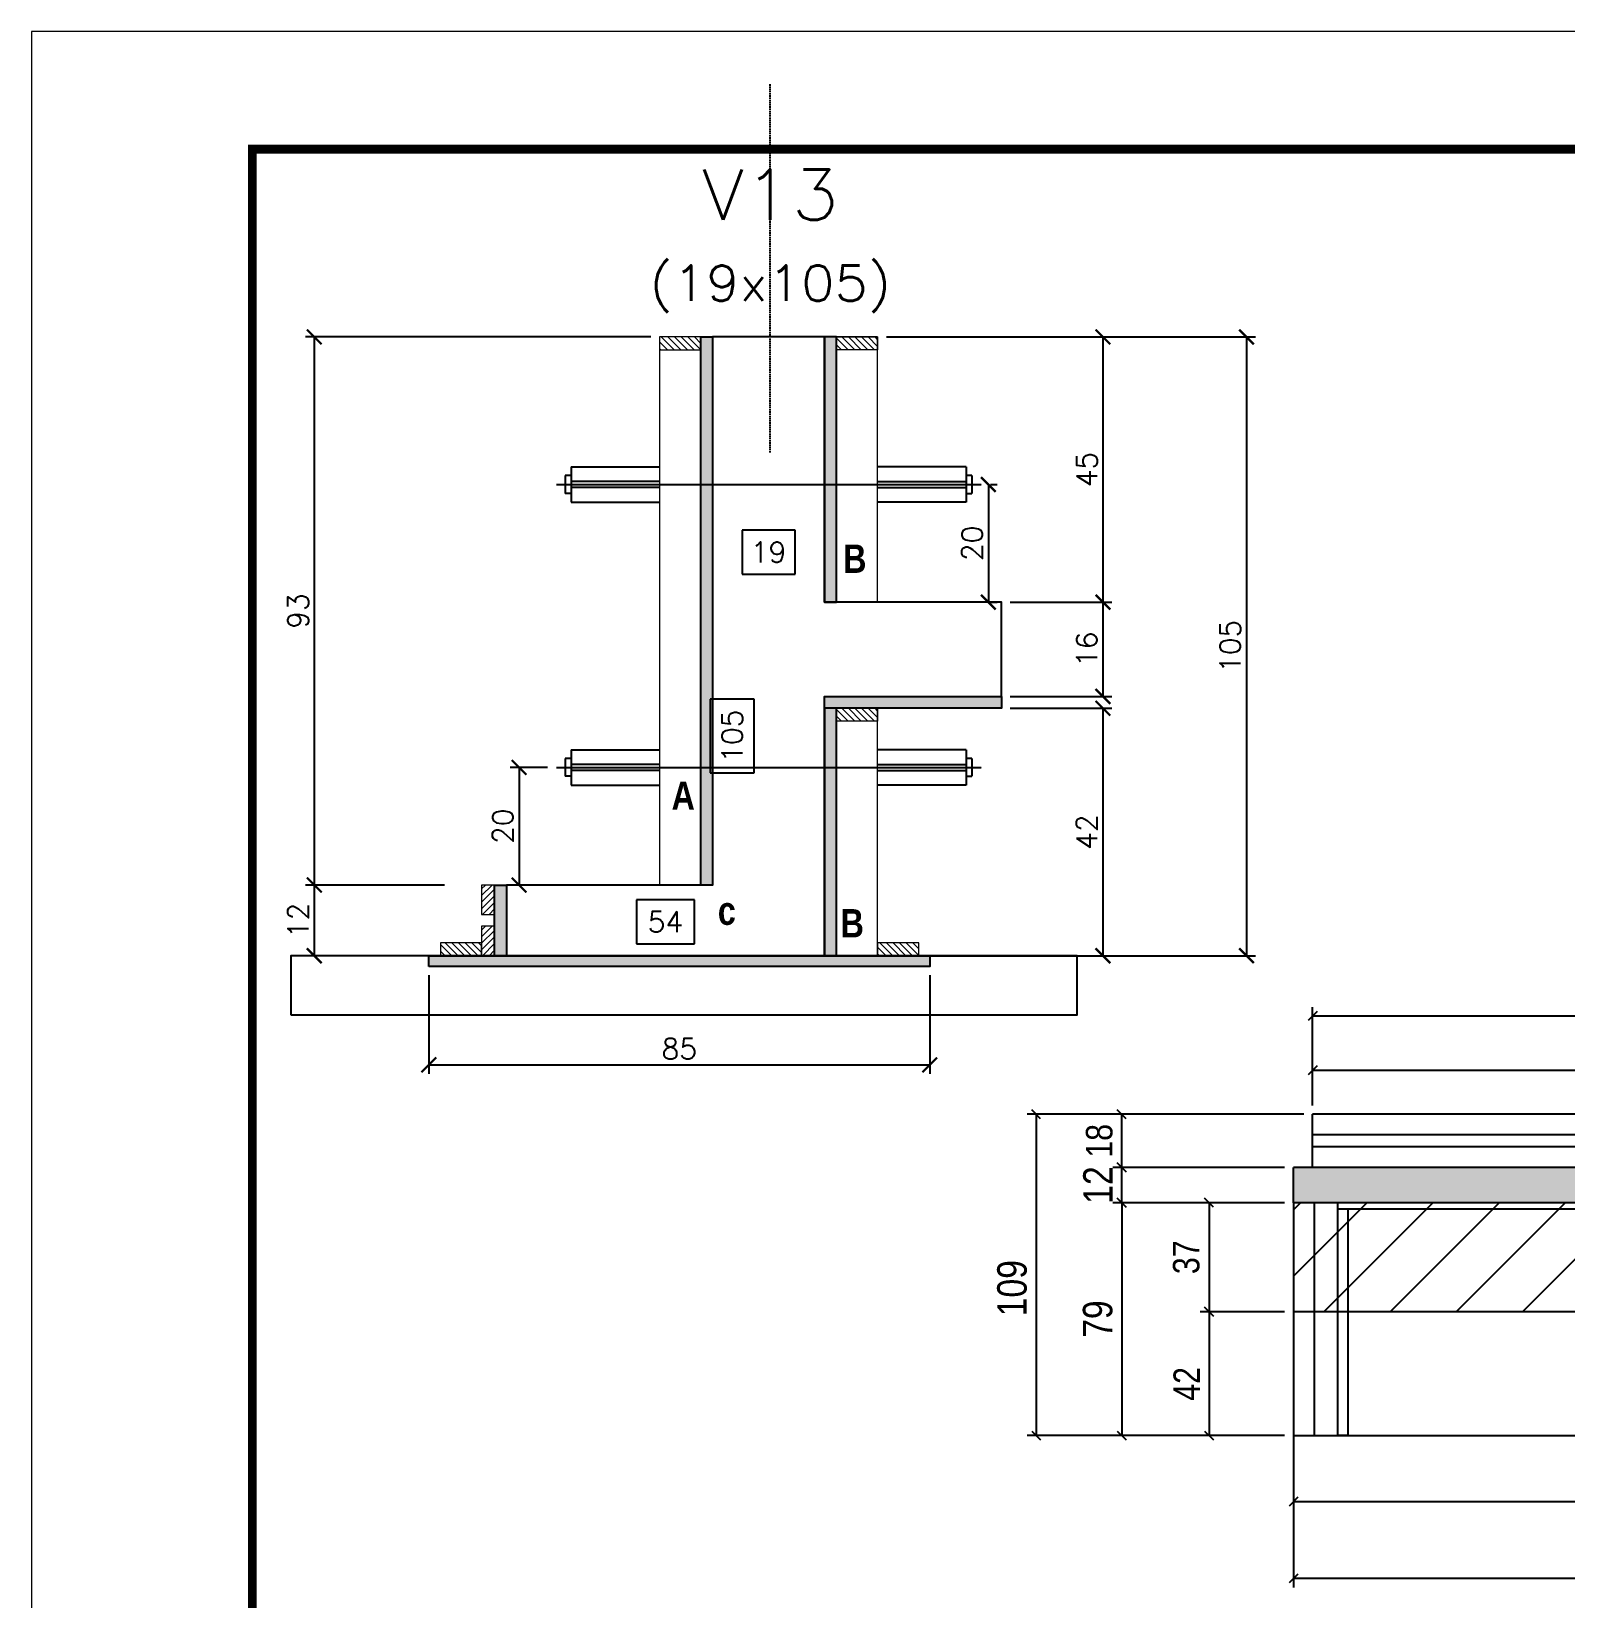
# Model space of a CAD drawing. Extents: x -10448 to -1189, y -11772 to 17235.
# Drawn here: x -7265 to -6744, y 11718 to 12250 of the extents above; entities that cross this region are included whole.
import ezdxf
from ezdxf.enums import TextEntityAlignment as Align

# ---------------------------------------------------------------- set-up
doc = ezdxf.new("R2010")
doc.units = 0
doc.linetypes.add('DASHED', pattern=[0.75, 0.5, -0.25])
doc.linetypes.add('HIDDEN', pattern=[0.375, 0.25, -0.125])
for name, color, linetype in [('barrote', 251, 'Continuous'), ('COTA', 241, 'Continuous'), ('Cota Seção (2x)', 4, 'Continuous'), ('detalhes', 4, 'Continuous'), ('Painéis', 200, 'Continuous'), ('Reaproveitamento', 251, 'Continuous'), ('SARR_2.2x7', 40, 'Continuous'), ('SARR_3.5x7', 81, 'Continuous'), ('TENSOR', 3, 'Continuous'), ('Texto de Titulo', 7, 'Continuous'), ('Texto Qtd Sarr', 242, 'Continuous')]:
    doc.layers.add(name, color=color, linetype=linetype)
for name, color, linetype, lineweight in [('CONCRETO', 251, 'Continuous', 25), ('Folhas', 255, 'Continuous', 9), ('Hachura', 251, 'Continuous', 9), ('Madeira', 126, 'Continuous', 18), ('SARRAFO DE PRESSAO', 251, 'DASHED', 9), ('Texto Seção', 7, 'Continuous', 15)]:
    doc.layers.add(name, color=color, linetype=linetype, lineweight=lineweight)
doc.styles.add('COTA TECNICA', font='techl___.ttf', dxfattribs={"height": 10})
doc.styles.add('COTA TECNICA-50', font='techl___.ttf', dxfattribs={"height": 9})
doc.styles.add('Romans', font='romans.shx')
doc.styles.add('TECNICA', font='techb___.ttf', dxfattribs={"height": 10})
doc.dimstyles.new('COTA PAINEL-50', dxfattribs={"dimtxt": 9, "dimasz": 3, "dimexe": 3, "dimexo": 3, "dimgap": 3, "dimtad": 1, "dimdec": 1, "dimzin": 12, "dimdsep": 46, "dimtxsty": 'COTA TECNICA-50', "dimblk1": 'OBLIQUE', "dimblk2": 'OBLIQUE', "dimsah": 1, "dimcen": 0.9, "dimclrd": 4, "dimclre": 4, "dimclrt": 240, "dimadec": 1, "dimazin": 3, "dimtfac": 1, "dimtdec": 1, "dimtmove": 0, "dimatfit": 3, "dimfxl": 1, "dimtolj": 1, "dimtzin": 12, "dimarcsym": 0})
doc.dimstyles.new('Cota Seção (2x)', dxfattribs={"dimtxt": 7, "dimasz": 5, "dimexe": 3, "dimexo": 3, "dimgap": 2, "dimtad": 3, "dimdec": 1, "dimlfac": 0.5, "dimzin": 12, "dimdsep": 46, "dimtxsty": 'Romans', "dimblk": 'ARCHTICK', "dimcen": 0, "dimclrd": 4, "dimclre": 4, "dimclrt": 1, "dimadec": 1, "dimazin": 3, "dimtfac": 1, "dimtdec": 1, "dimtmove": 0, "dimatfit": 3, "dimldrblk": 'OBLIQUE', "dimfxl": 1, "dimtolj": 1, "dimtzin": 12, "dimarcsym": 0})
doc.dimstyles.new('Cota Seção interna', dxfattribs={"dimtxt": 7, "dimasz": 6, "dimexe": 0.18, "dimexo": 2, "dimgap": -4, "dimtad": 3, "dimdec": 1, "dimlfac": 0.5, "dimzin": 12, "dimdsep": 46, "dimtxsty": 'Romans', "dimblk": 'ARCHTICK', "dimcen": 0.09, "dimse1": 1, "dimse2": 1, "dimsd1": 1, "dimsd2": 1, "dimclrd": 180, "dimclre": 5, "dimclrt": 1, "dimadec": 0, "dimazin": 3, "dimtfac": 1, "dimtdec": 1, "dimtofl": 0, "dimtmove": 0, "dimatfit": 3, "dimldrblk": 'ARCHTICK', "dimfxl": 1, "dimtolj": 1, "dimtzin": 0, "dimarcsym": 0})
doc.dimstyles.new('PAINEL', dxfattribs={"dimtxt": 10, "dimasz": 3, "dimexe": 3, "dimexo": 3, "dimgap": 3, "dimtad": 1, "dimdec": 1, "dimzin": 12, "dimdsep": 46, "dimtxsty": 'COTA TECNICA', "dimblk1": 'OBLIQUE', "dimblk2": 'OBLIQUE', "dimsah": 1, "dimcen": 0.9, "dimclrd": 4, "dimclre": 4, "dimclrt": 240, "dimadec": 1, "dimazin": 3, "dimtfac": 1, "dimtdec": 1, "dimtmove": 0, "dimatfit": 3, "dimfxl": 1, "dimtolj": 1, "dimtzin": 12, "dimarcsym": 0})

# ---------------------------------------------------------------- blocks, each defined once
blk = doc.blocks.new('9999999999')
at = {"layer": 'Folhas'}
blk.add_lwpolyline([(98138.98, 34190.21), (99623.98, 34190.21), (99623.98, 35240.21), (98138.98, 35240.21)], close=True, dxfattribs=at)
at = {"layer": 'Folhas', "color": 30, "const_width": 3}
blk.add_lwpolyline([(98213.98, 34230.21), (99583.98, 34230.21), (99583.98, 35200.21), (98213.98, 35200.21)], close=True, dxfattribs=at)
blk = doc.blocks.new('titulo1')
at = {"layer": 'Defpoints', "color": 252, "linetype": 'HIDDEN', "ltscale": 2}
blk.add_line((0, 0), (0, 125), dxfattribs=at)
at = {"layer": 'Defpoints', "style": 'Romans', "oblique": 15}
blk.add_attdef('FOLHA', text='', height=10, dxfattribs=at).set_placement((0, 15.58), align=Align.MIDDLE_CENTER)
at = {"layer": 'Texto Qtd Sarr', "color": 3, "style": 'Romans', "oblique": 15}
for tag, height, p in [('TITULO', 17, (0, 71.45)), ('SEÇÃO', 12, (0, 41.55))]:
    blk.add_attdef(tag, text='', height=height, dxfattribs=at).set_placement(p, align=Align.MIDDLE_CENTER)
blk = doc.blocks.new('_ArchTick')
at = {"color": 0, "linetype": 'ByBlock', "const_width": 0.15}
blk.add_lwpolyline([(-0.5, -0.5), (0.5, 0.5)], dxfattribs=at)
blk = doc.blocks.new('*D507')
at = {"layer": 'COTA', "color": 4, "lineweight": -2, "transparency": 16777216}
for p, q in [((-7054.58, 12146.21), (-7171.76, 12146.21)), ((-7168.76, 12146.21), (-7168.76, 11960.21)), ((-7124.58, 11960.21), (-7171.76, 11960.21))]:
    blk.add_line(p, q, dxfattribs=at)
at = {"layer": 'Defpoints', "color": 0, "transparency": 16777216}
for p in [(-7051.58, 12146.21), (-7168.76, 11960.21), (-7121.58, 11960.21)]:
    blk.add_point(p, dxfattribs=at)
at = {"layer": 'COTA', "color": 4, "lineweight": -2, "transparency": 16777216, "xscale": 5, "yscale": 5, "zscale": 5}
for p, rotation in [((-7168.76, 12146.21), 90), ((-7168.76, 11960.21), 270)]:
    blk.add_blockref('_ArchTick', p, dxfattribs=dict(at, rotation=rotation))
at = {"layer": 'COTA', "color": 1, "transparency": 16777216, "insert": (-7174.26, 12053.21), "char_height": 7, "attachment_point": 5, "rotation": 90, "style": 'Romans'}
blk.add_mtext('\\A1;93', dxfattribs=at)
blk = doc.blocks.new('_Oblique')
at = {"color": 0, "linetype": 'ByBlock', "lineweight": -2}
blk.add_line((-0.5, -0.5), (0.5, 0.5), dxfattribs=at)
blk = doc.blocks.new('*D508')
at = {"layer": 'COTA', "color": 4, "lineweight": -2, "transparency": 16777216}
for p, q in [((-6974.58, 12146.21), (-6898.12, 12146.21)), ((-6901.12, 12146.21), (-6901.12, 12056.21)), ((-6932.58, 12056.21), (-6898.12, 12056.21))]:
    blk.add_line(p, q, dxfattribs=at)
at = {"layer": 'Defpoints', "color": 0, "transparency": 16777216}
for p in [(-6977.58, 12146.21), (-6935.58, 12056.21), (-6901.12, 12056.21)]:
    blk.add_point(p, dxfattribs=at)
at = {"layer": 'COTA', "color": 4, "lineweight": -2, "transparency": 16777216, "xscale": 5, "yscale": 5, "zscale": 5}
for p, rotation in [((-6901.12, 12146.21), 90), ((-6901.12, 12056.21), 270)]:
    blk.add_blockref('_ArchTick', p, dxfattribs=dict(at, rotation=rotation))
at = {"layer": 'COTA', "color": 1, "transparency": 16777216, "insert": (-6906.62, 12101.21), "char_height": 7, "attachment_point": 5, "rotation": 90, "style": 'Romans'}
blk.add_mtext('\\A1;45', dxfattribs=at)
blk = doc.blocks.new('*D509')
at = {"layer": 'Cota Seção (2x)', "color": 180, "lineweight": -2, "transparency": 16777216}
for p, q in [((-7039.75, 11955.21), (-7059.41, 11955.21)), ((-7059.41, 11955.21), (-7059.41, 11940.21)), ((-7039.75, 11940.21), (-7039.75, 11955.21)), ((-7059.41, 11940.21), (-7039.75, 11940.21))]:
    blk.add_line(p, q, dxfattribs=at)
at = {"layer": 'Defpoints', "color": 0, "transparency": 16777216}
for p in [(-7103.58, 11944.21), (-6995.58, 11944.21), (-6995.58, 11936.21)]:
    blk.add_point(p, dxfattribs=at)
at = {"layer": 'Cota Seção (2x)', "color": 1, "transparency": 16777216, "insert": (-7049.58, 11947.71), "char_height": 7, "attachment_point": 5, "style": 'Romans'}
blk.add_mtext('\\A1;54', dxfattribs=at)
blk = doc.blocks.new('*D511')
at = {"layer": 'COTA', "color": 4, "lineweight": -2, "transparency": 16777216}
for p, q in [((-7089.58, 12000.11), (-7102.27, 12000.11)), ((-7099.27, 12000.11), (-7099.27, 11960.21)), ((-7089.58, 11960.21), (-7102.27, 11960.21))]:
    blk.add_line(p, q, dxfattribs=at)
at = {"layer": 'Defpoints', "color": 0, "transparency": 16777216}
for p in [(-7086.58, 12000.11), (-7099.27, 11960.21), (-7086.58, 11960.21)]:
    blk.add_point(p, dxfattribs=at)
at = {"layer": 'COTA', "color": 4, "lineweight": -2, "transparency": 16777216, "xscale": 5, "yscale": 5, "zscale": 5}
for p, rotation in [((-7099.27, 12000.11), 90), ((-7099.27, 11960.21), 270)]:
    blk.add_blockref('_ArchTick', p, dxfattribs=dict(at, rotation=rotation))
at = {"layer": 'COTA', "color": 1, "transparency": 16777216, "insert": (-7104.77, 11980.16), "char_height": 7, "attachment_point": 5, "rotation": 90, "style": 'Romans'}
blk.add_mtext('\\A1;20', dxfattribs=at)
blk = doc.blocks.new('*D512')
at = {"layer": 'COTA', "color": 4, "lineweight": -2, "transparency": 16777216}
for p, q in [((-6932.58, 12056.21), (-6898.12, 12056.21)), ((-6901.12, 12056.21), (-6901.12, 12024.21)), ((-6932.58, 12024.21), (-6898.12, 12024.21))]:
    blk.add_line(p, q, dxfattribs=at)
at = {"layer": 'Defpoints', "color": 0, "transparency": 16777216}
for p in [(-6935.58, 12056.21), (-6935.58, 12024.21), (-6901.12, 12024.21)]:
    blk.add_point(p, dxfattribs=at)
at = {"layer": 'COTA', "color": 4, "lineweight": -2, "transparency": 16777216, "xscale": 5, "yscale": 5, "zscale": 5}
for p, rotation in [((-6901.12, 12056.21), 90), ((-6901.12, 12024.21), 270)]:
    blk.add_blockref('_ArchTick', p, dxfattribs=dict(at, rotation=rotation))
at = {"layer": 'COTA', "color": 1, "transparency": 16777216, "insert": (-6906.62, 12040.21), "char_height": 7, "attachment_point": 5, "rotation": 90, "style": 'Romans'}
blk.add_mtext('\\A1;16', dxfattribs=at)
blk = doc.blocks.new('*D513')
at = {"layer": 'COTA', "color": 4, "lineweight": -2, "transparency": 16777216}
for p, q in [((-6932.58, 12020.21), (-6898.12, 12020.21)), ((-6901.12, 12020.21), (-6901.12, 11936.21)), ((-6974.58, 11936.21), (-6898.12, 11936.21))]:
    blk.add_line(p, q, dxfattribs=at)
at = {"layer": 'Defpoints', "color": 0, "transparency": 16777216}
for p in [(-6935.58, 12020.21), (-6977.58, 11936.21), (-6901.12, 11936.21)]:
    blk.add_point(p, dxfattribs=at)
at = {"layer": 'COTA', "color": 4, "lineweight": -2, "transparency": 16777216, "xscale": 5, "yscale": 5, "zscale": 5}
for p, rotation in [((-6901.12, 12020.21), 90), ((-6901.12, 11936.21), 270)]:
    blk.add_blockref('_ArchTick', p, dxfattribs=dict(at, rotation=rotation))
at = {"layer": 'COTA', "color": 1, "transparency": 16777216, "insert": (-6906.62, 11978.21), "char_height": 7, "attachment_point": 5, "rotation": 90, "style": 'Romans'}
blk.add_mtext('\\A1;42', dxfattribs=at)
blk = doc.blocks.new('*D510')
at = {"layer": 'COTA', "color": 4, "lineweight": -2, "transparency": 16777216}
for p, q in [((-7124.58, 11960.21), (-7171.76, 11960.21)), ((-7168.76, 11960.21), (-7168.76, 11936.21)), ((-7114.98, 11936.21), (-7171.76, 11936.21))]:
    blk.add_line(p, q, dxfattribs=at)
at = {"layer": 'Defpoints', "color": 0, "transparency": 16777216}
for p in [(-7121.58, 11960.21), (-7168.76, 11936.21), (-7111.98, 11936.21)]:
    blk.add_point(p, dxfattribs=at)
at = {"layer": 'COTA', "color": 4, "lineweight": -2, "transparency": 16777216, "xscale": 5, "yscale": 5, "zscale": 5}
for p, rotation in [((-7168.76, 11960.21), 90), ((-7168.76, 11936.21), 270)]:
    blk.add_blockref('_ArchTick', p, dxfattribs=dict(at, rotation=rotation))
at = {"layer": 'COTA', "color": 1, "transparency": 16777216, "insert": (-7174.26, 11948.21), "char_height": 7, "attachment_point": 5, "rotation": 90, "style": 'Romans'}
blk.add_mtext('\\A1;12', dxfattribs=at)
blk = doc.blocks.new('*D514')
at = {"layer": 'COTA', "color": 4, "lineweight": -2, "transparency": 16777216}
for p, q in [((-6974.58, 12146.21), (-6849.39, 12146.21)), ((-6852.39, 12146.21), (-6852.39, 11936.21)), ((-6974.58, 11936.21), (-6849.39, 11936.21))]:
    blk.add_line(p, q, dxfattribs=at)
at = {"layer": 'Defpoints', "color": 0, "transparency": 16777216}
for p in [(-6977.58, 12146.21), (-6977.58, 11936.21), (-6852.39, 11936.21)]:
    blk.add_point(p, dxfattribs=at)
at = {"layer": 'COTA', "color": 4, "lineweight": -2, "transparency": 16777216, "xscale": 5, "yscale": 5, "zscale": 5}
for p, rotation in [((-6852.39, 12146.21), 90), ((-6852.39, 11936.21), 270)]:
    blk.add_blockref('_ArchTick', p, dxfattribs=dict(at, rotation=rotation))
at = {"layer": 'COTA', "color": 1, "transparency": 16777216, "insert": (-6857.89, 12041.21), "char_height": 7, "attachment_point": 5, "rotation": 90, "style": 'Romans'}
blk.add_mtext('\\A1;105', dxfattribs=at)
blk = doc.blocks.new('*D515')
at = {"layer": 'Cota Seção (2x)', "color": 180, "lineweight": -2, "transparency": 16777216}
for p, q in [((-7019.46, 12023.23), (-7034.46, 12023.23)), ((-7034.46, 12023.23), (-7034.46, 11998.23)), ((-7019.46, 11998.23), (-7019.46, 12023.23)), ((-7034.46, 11998.23), (-7019.46, 11998.23))]:
    blk.add_line(p, q, dxfattribs=at)
at = {"layer": 'Defpoints', "color": 0, "transparency": 16777216}
for p in [(-6995.58, 12146.21), (-7015.46, 11936.21), (-6995.58, 11936.21)]:
    blk.add_point(p, dxfattribs=at)
at = {"layer": 'Cota Seção (2x)', "color": 1, "transparency": 16777216, "insert": (-7026.96, 12010.73), "char_height": 7, "attachment_point": 5, "rotation": 90, "style": 'Romans'}
blk.add_mtext('\\A1;105', dxfattribs=at)
blk = doc.blocks.new('*D516')
at = {"layer": 'COTA', "color": 4, "lineweight": -2, "transparency": 16777216}
for p, q in [((-7129.88, 11929.61), (-7129.88, 11896.16)), ((-6959.88, 11929.61), (-6959.88, 11896.16)), ((-7129.88, 11899.16), (-6959.88, 11899.16))]:
    blk.add_line(p, q, dxfattribs=at)
at = {"layer": 'Defpoints', "color": 0, "transparency": 16777216}
for p in [(-7129.88, 11932.61), (-6959.88, 11932.61), (-6959.88, 11899.16)]:
    blk.add_point(p, dxfattribs=at)
at = {"layer": 'COTA', "color": 4, "lineweight": -2, "transparency": 16777216, "xscale": 5, "yscale": 5, "zscale": 5, "rotation": 180}
blk.add_blockref('_ArchTick', (-7129.88, 11899.16), dxfattribs=at)
at = {"layer": 'COTA', "color": 4, "lineweight": -2, "transparency": 16777216, "xscale": 5, "yscale": 5, "zscale": 5}
blk.add_blockref('_ArchTick', (-6959.88, 11899.16), dxfattribs=at)
at = {"layer": 'COTA', "color": 1, "transparency": 16777216, "insert": (-7044.88, 11904.66), "char_height": 7, "attachment_point": 5, "style": 'Romans'}
blk.add_mtext('\\A1;85', dxfattribs=at)
blk = doc.blocks.new('*D517')
at = {"layer": 'Cota Seção (2x)', "color": 180, "lineweight": -2, "transparency": 16777216}
for p, q in [((-7005.58, 12080.66), (-7023.58, 12080.66)), ((-7023.58, 12080.66), (-7023.58, 12065.66)), ((-7005.58, 12065.66), (-7005.58, 12080.66)), ((-7023.58, 12065.66), (-7005.58, 12065.66))]:
    blk.add_line(p, q, dxfattribs=at)
at = {"layer": 'Defpoints', "color": 0, "transparency": 16777216}
for p in [(-7033.58, 12146.21), (-6995.58, 12146.21), (-6995.58, 12061.66)]:
    blk.add_point(p, dxfattribs=at)
at = {"layer": 'Cota Seção (2x)', "color": 1, "transparency": 16777216, "insert": (-7014.58, 12073.16), "char_height": 7, "attachment_point": 5, "style": 'Romans'}
blk.add_mtext('\\A1;19', dxfattribs=at)
blk = doc.blocks.new('*D518')
at = {"layer": 'COTA', "color": 4, "lineweight": -2, "transparency": 16777216}
for p, q in [((-6940, 12096.14), (-6940, 12056.21)), ((-6939.28, 12096.14), (-6937, 12096.14)), ((-6939.28, 12056.21), (-6937, 12056.21))]:
    blk.add_line(p, q, dxfattribs=at)
at = {"layer": 'Defpoints', "color": 0, "transparency": 16777216}
for p in [(-6942.28, 12096.14), (-6942.28, 12056.21), (-6940, 12056.21)]:
    blk.add_point(p, dxfattribs=at)
at = {"layer": 'COTA', "color": 4, "lineweight": -2, "transparency": 16777216, "xscale": 5, "yscale": 5, "zscale": 5}
for p, rotation in [((-6940, 12096.14), 90), ((-6940, 12056.21), 270)]:
    blk.add_blockref('_ArchTick', p, dxfattribs=dict(at, rotation=rotation))
at = {"layer": 'COTA', "color": 1, "transparency": 16777216, "insert": (-6945.5, 12076.17), "char_height": 7, "attachment_point": 5, "rotation": 90, "style": 'Romans'}
blk.add_mtext('\\A1;20', dxfattribs=at)
blk = doc.blocks.new('*D523')
at = {"layer": 'COTA', "color": 4, "linetype": 'ByBlock', "lineweight": -2, "transparency": 16777216}
for p, q in [((-6836.46, 11805.39), (-6836.46, 11721.84)), ((-6368.46, 11805.39), (-6368.46, 11721.84)), ((-6368.46, 11724.84), (-6836.46, 11724.84))]:
    blk.add_line(p, q, dxfattribs=at)
at = {"layer": 'Defpoints', "color": 0, "linetype": 'ByBlock', "transparency": 16777216}
for p in [(-6836.46, 11808.39), (-6368.46, 11808.39), (-6836.46, 11724.84)]:
    blk.add_point(p, dxfattribs=at)
at = {"layer": 'COTA', "color": 4, "linetype": 'ByBlock', "lineweight": -2, "transparency": 16777216, "xscale": 3, "yscale": 3, "zscale": 3, "rotation": 180}
blk.add_blockref('_Oblique', (-6836.46, 11724.84), dxfattribs=at)
at = {"layer": 'COTA', "color": 4, "linetype": 'ByBlock', "lineweight": -2, "transparency": 16777216, "xscale": 3, "yscale": 3, "zscale": 3}
blk.add_blockref('_Oblique', (-6368.46, 11724.84), dxfattribs=at)
at = {"layer": 'COTA', "color": 240, "linetype": 'ByBlock', "transparency": 16777216, "insert": (-6602.46, 11732.96), "char_height": 10, "attachment_point": 5, "style": 'COTA TECNICA'}
blk.add_mtext('\\A1;468', dxfattribs=at)
blk = doc.blocks.new('*D551')
at = {"layer": 'COTA', "color": 4, "linetype": 'ByBlock', "lineweight": -2, "transparency": 16777216}
for p, q in [((-6839.46, 11852.39), (-6897.75, 11852.39)), ((-6894.75, 11852.39), (-6894.75, 11773.39)), ((-6839.46, 11773.39), (-6897.75, 11773.39))]:
    blk.add_line(p, q, dxfattribs=at)
at = {"layer": 'Defpoints', "color": 0, "linetype": 'ByBlock', "transparency": 16777216}
for p in [(-6836.46, 11852.39), (-6894.75, 11773.39), (-6836.46, 11773.39)]:
    blk.add_point(p, dxfattribs=at)
at = {"layer": 'COTA', "color": 4, "linetype": 'ByBlock', "lineweight": -2, "transparency": 16777216, "xscale": 3, "yscale": 3, "zscale": 3}
for p, rotation in [((-6894.75, 11852.39), 90), ((-6894.75, 11773.39), 270)]:
    blk.add_blockref('_Oblique', p, dxfattribs=dict(at, rotation=rotation))
at = {"layer": 'COTA', "color": 240, "linetype": 'ByBlock', "transparency": 16777216, "insert": (-6902.86, 11812.89), "char_height": 10, "attachment_point": 5, "rotation": 90, "style": 'COTA TECNICA'}
blk.add_mtext('\\A1;79', dxfattribs=at)
blk = doc.blocks.new('*D524')
at = {"layer": 'COTA', "color": 4, "linetype": 'ByBlock', "lineweight": -2, "transparency": 16777216}
for p, q in [((-6839.46, 11864.39), (-6897.75, 11864.39)), ((-6894.75, 11852.39), (-6894.75, 11864.39)), ((-6839.46, 11852.39), (-6897.75, 11852.39))]:
    blk.add_line(p, q, dxfattribs=at)
at = {"layer": 'Defpoints', "color": 0, "linetype": 'ByBlock', "transparency": 16777216}
for p in [(-6894.75, 11864.39), (-6836.46, 11864.39), (-6836.46, 11852.39)]:
    blk.add_point(p, dxfattribs=at)
at = {"layer": 'COTA', "color": 4, "linetype": 'ByBlock', "lineweight": -2, "transparency": 16777216, "xscale": 3, "yscale": 3, "zscale": 3}
for p, rotation in [((-6894.75, 11864.39), 90), ((-6894.75, 11852.39), 270)]:
    blk.add_blockref('_Oblique', p, dxfattribs=dict(at, rotation=rotation))
at = {"layer": 'COTA', "color": 240, "linetype": 'ByBlock', "transparency": 16777216, "insert": (-6902.81, 11858.39), "char_height": 10, "attachment_point": 5, "rotation": 90, "style": 'COTA TECNICA'}
blk.add_mtext('\\A1;12', dxfattribs=at)
blk = doc.blocks.new('*D528')
at = {"layer": 'COTA', "color": 4, "linetype": 'ByBlock', "lineweight": -2, "transparency": 16777216}
for p, q in [((-6832.96, 11882.39), (-6926.79, 11882.39)), ((-6923.79, 11882.39), (-6923.79, 11773.39)), ((-6839.46, 11773.39), (-6926.79, 11773.39))]:
    blk.add_line(p, q, dxfattribs=at)
at = {"layer": 'Defpoints', "color": 0, "linetype": 'ByBlock', "transparency": 16777216}
for p in [(-6829.96, 11882.39), (-6923.79, 11773.39), (-6836.46, 11773.39)]:
    blk.add_point(p, dxfattribs=at)
at = {"layer": 'COTA', "color": 4, "linetype": 'ByBlock', "lineweight": -2, "transparency": 16777216, "xscale": 3, "yscale": 3, "zscale": 3}
for p, rotation in [((-6923.79, 11882.39), 90), ((-6923.79, 11773.39), 270)]:
    blk.add_blockref('_Oblique', p, dxfattribs=dict(at, rotation=rotation))
at = {"layer": 'COTA', "color": 240, "linetype": 'ByBlock', "transparency": 16777216, "insert": (-6931.92, 11823.39), "char_height": 10, "attachment_point": 5, "rotation": 90, "style": 'COTA TECNICA'}
blk.add_mtext('\\A1;109', dxfattribs=at)
blk = doc.blocks.new('*D543')
at = {"layer": 'COTA', "color": 4, "linetype": 'ByBlock', "lineweight": -2, "transparency": 16777216}
for p, q in [((-6839.46, 11852.39), (-6868.11, 11852.39)), ((-6865.11, 11852.39), (-6865.11, 11815.39)), ((-6839.46, 11815.39), (-6868.11, 11815.39))]:
    blk.add_line(p, q, dxfattribs=at)
at = {"layer": 'Defpoints', "color": 0, "linetype": 'ByBlock', "transparency": 16777216}
for p in [(-6836.46, 11852.39), (-6865.11, 11815.39), (-6836.46, 11815.39)]:
    blk.add_point(p, dxfattribs=at)
at = {"layer": 'COTA', "color": 4, "linetype": 'ByBlock', "lineweight": -2, "transparency": 16777216, "xscale": 3, "yscale": 3, "zscale": 3}
for p, rotation in [((-6865.11, 11852.39), 90), ((-6865.11, 11815.39), 270)]:
    blk.add_blockref('_Oblique', p, dxfattribs=dict(at, rotation=rotation))
at = {"layer": 'COTA', "color": 240, "linetype": 'ByBlock', "transparency": 16777216, "insert": (-6872.81, 11833.89), "char_height": 9, "attachment_point": 5, "rotation": 90, "style": 'COTA TECNICA-50'}
blk.add_mtext('\\A1;37', dxfattribs=at)
blk = doc.blocks.new('*D544')
at = {"layer": 'COTA', "color": 4, "linetype": 'ByBlock', "lineweight": -2, "transparency": 16777216}
for p, q in [((-6839.46, 11815.39), (-6868.11, 11815.39)), ((-6865.11, 11815.39), (-6865.11, 11773.39)), ((-6839.46, 11773.39), (-6868.11, 11773.39))]:
    blk.add_line(p, q, dxfattribs=at)
at = {"layer": 'Defpoints', "color": 0, "linetype": 'ByBlock', "transparency": 16777216}
for p in [(-6836.46, 11815.39), (-6865.11, 11773.39), (-6836.46, 11773.39)]:
    blk.add_point(p, dxfattribs=at)
at = {"layer": 'COTA', "color": 4, "linetype": 'ByBlock', "lineweight": -2, "transparency": 16777216, "xscale": 3, "yscale": 3, "zscale": 3}
for p, rotation in [((-6865.11, 11815.39), 90), ((-6865.11, 11773.39), 270)]:
    blk.add_blockref('_Oblique', p, dxfattribs=dict(at, rotation=rotation))
at = {"layer": 'COTA', "color": 240, "linetype": 'ByBlock', "transparency": 16777216, "insert": (-6872.68, 11790.89), "char_height": 9, "attachment_point": 5, "rotation": 90, "style": 'COTA TECNICA-50'}
blk.add_mtext('\\A1;42', dxfattribs=at)
blk = doc.blocks.new('*D519')
at = {"layer": 'COTA', "color": 4, "linetype": 'ByBlock', "lineweight": -2, "transparency": 16777216}
for p, q in [((-6832.96, 11882.39), (-6897.75, 11882.39)), ((-6894.75, 11864.39), (-6894.75, 11882.39)), ((-6839.46, 11864.39), (-6897.75, 11864.39))]:
    blk.add_line(p, q, dxfattribs=at)
at = {"layer": 'Defpoints', "color": 0, "linetype": 'ByBlock', "transparency": 16777216}
for p in [(-6894.75, 11882.39), (-6829.96, 11882.39), (-6836.46, 11864.39)]:
    blk.add_point(p, dxfattribs=at)
at = {"layer": 'COTA', "color": 4, "linetype": 'ByBlock', "lineweight": -2, "transparency": 16777216, "xscale": 3, "yscale": 3, "zscale": 3}
for p, rotation in [((-6894.75, 11882.39), 90), ((-6894.75, 11864.39), 270)]:
    blk.add_blockref('_Oblique', p, dxfattribs=dict(at, rotation=rotation))
at = {"layer": 'COTA', "color": 240, "linetype": 'ByBlock', "transparency": 16777216, "insert": (-6902.34, 11873.39), "char_height": 9, "attachment_point": 5, "rotation": 90, "style": 'COTA TECNICA-50'}
blk.add_mtext('\\A1;18', dxfattribs=at)
blk = doc.blocks.new('*D539')
at = {"layer": 'COTA', "color": 4, "lineweight": -2, "transparency": 16777216}
for p, q in [((-6829.96, 11885.39), (-6829.96, 11900.32)), ((-6588.96, 11885.39), (-6588.96, 11900.32)), ((-6588.96, 11897.32), (-6829.96, 11897.32))]:
    blk.add_line(p, q, dxfattribs=at)
at = {"layer": 'Defpoints', "color": 0, "transparency": 16777216}
for p in [(-6829.96, 11897.32), (-6829.96, 11882.39), (-6588.96, 11882.39)]:
    blk.add_point(p, dxfattribs=at)
at = {"layer": 'COTA', "color": 4, "lineweight": -2, "transparency": 16777216, "xscale": 3, "yscale": 3, "zscale": 3, "rotation": 180}
blk.add_blockref('_Oblique', (-6829.96, 11897.32), dxfattribs=at)
at = {"layer": 'COTA', "color": 4, "lineweight": -2, "transparency": 16777216, "xscale": 3, "yscale": 3, "zscale": 3}
blk.add_blockref('_Oblique', (-6588.96, 11897.32), dxfattribs=at)
at = {"layer": 'COTA', "color": 240, "transparency": 16777216, "insert": (-6709.46, 11905.4), "char_height": 10, "attachment_point": 5, "style": 'COTA TECNICA'}
blk.add_mtext('\\A1;241', dxfattribs=at)
blk = doc.blocks.new('*D535')
at = {"layer": 'COTA', "color": 4, "lineweight": -2, "transparency": 16777216}
for p, q in [((-6829.96, 11885.39), (-6829.96, 11918.76)), ((-5856.96, 11915.76), (-6829.96, 11915.76)), ((-5856.96, 11885.39), (-5856.96, 11918.76))]:
    blk.add_line(p, q, dxfattribs=at)
at = {"layer": 'Defpoints', "color": 0, "transparency": 16777216}
for p in [(-6829.96, 11915.76), (-6829.96, 11882.39), (-5856.96, 11882.39)]:
    blk.add_point(p, dxfattribs=at)
at = {"layer": 'COTA', "color": 4, "lineweight": -2, "transparency": 16777216, "xscale": 3, "yscale": 3, "zscale": 3, "rotation": 180}
blk.add_blockref('_Oblique', (-6829.96, 11915.76), dxfattribs=at)
at = {"layer": 'COTA', "color": 4, "lineweight": -2, "transparency": 16777216, "xscale": 3, "yscale": 3, "zscale": 3}
blk.add_blockref('_Oblique', (-5856.96, 11915.76), dxfattribs=at)
at = {"layer": 'COTA', "color": 240, "transparency": 16777216, "insert": (-6343.46, 11924.01), "char_height": 10, "attachment_point": 5, "style": 'COTA TECNICA'}
blk.add_mtext('\\A1;973', dxfattribs=at)
blk = doc.blocks.new('*D560')
at = {"layer": 'COTA', "color": 4, "lineweight": -2, "transparency": 16777216}
for p, q in [((-6836.46, 11770.39), (-6836.46, 11747.96)), ((-6592.46, 11770.39), (-6592.46, 11747.96)), ((-6836.46, 11750.96), (-6592.46, 11750.96))]:
    blk.add_line(p, q, dxfattribs=at)
at = {"layer": 'Defpoints', "color": 0, "transparency": 16777216}
for p in [(-6836.46, 11773.39), (-6592.46, 11773.39), (-6592.46, 11750.96)]:
    blk.add_point(p, dxfattribs=at)
at = {"layer": 'COTA', "color": 4, "lineweight": -2, "transparency": 16777216, "xscale": 3, "yscale": 3, "zscale": 3, "rotation": 180}
blk.add_blockref('_Oblique', (-6836.46, 11750.96), dxfattribs=at)
at = {"layer": 'COTA', "color": 4, "lineweight": -2, "transparency": 16777216, "xscale": 3, "yscale": 3, "zscale": 3}
blk.add_blockref('_Oblique', (-6592.46, 11750.96), dxfattribs=at)
at = {"layer": 'COTA', "color": 240, "transparency": 16777216, "insert": (-6714.46, 11759.03), "char_height": 10, "attachment_point": 5, "style": 'COTA TECNICA'}
blk.add_mtext('\\A1;244', dxfattribs=at)

msp = doc.modelspace()

# ---------------------------------------------------------------- hatches: boundary and pattern name
at = {"layer": 'COTA', "linetype": 'ByBlock'}
h = msp.add_hatch(dxfattribs=at)
h.set_pattern_fill('AR-CONC', color=256, scale=0.03)
h.set_pattern_definition([(50, (205.7045, -2321.2864), (5.4655401, -0.4781726), [0.5715, -6.2865]), (355, (205.7045, -2321.2864), (-1.0573026, 5.7317054), [0.4572, -5.0292175]), (100.451445, (206.16, -2321.3263), (4.4082374, 5.2535326), [0.4857003, -5.3427073]), (46.1842, (205.7045, -2319.7624), (8.1323712, -1.2612698), [0.85725, -9.42975]), (96.63556, (206.382, -2319.8675), (7.122124, 7.4227837), [0.7285507, -8.0140682]), (351.18415, (205.7045, -2319.7624), (7.122124, 7.4227837), [0.685799, -7.543792]), (21, (206.4665, -2320.1434), (4.5484317, -3.067956), [0.5715, -6.2865]), (326, (206.4665, -2320.1434), (1.8540609, 5.525639), [0.4572, -5.0292]), (71.451445, (206.8456, -2320.399), (6.4024926, 2.457683), [0.4857003, -5.3426981]), (37.5, (205.7045, -2321.2864), (0.0926581, 2.53665117), [0, -4.96824, 0, -5.1054, 0, -5.04825]), (7.5, (205.7045, -2321.2864), (2.00458988, 3.00541724), [0, -2.91084, 0, -4.85394, 0, -1.92405]), (327.5, (204.0053, -2321.2864), (4.06771786, -0.17186232), [0, -1.905, 0, -5.9436, 0, -7.8867]), (317.5, (203.2433, -2321.2864), (4.44387544, 0.7627947), [0, -2.4765, 0, -3.94716, 0, -5.6007])])
h.paths.add_polyline_path([(-6344.46, 11852.39), (-5875.96, 11852.39), (-5875.96, 11864.39), (-6325.46, 11864.39), (-6829.96, 11864.39), (-6836.46, 11864.39), (-6836.46, 11852.39), (-6368.46, 11852.39), (-6368.46, 11773.39), (-6344.46, 11773.39)])
at = {"layer": 'Hachura'}
h = msp.add_hatch(dxfattribs=at)
h.set_pattern_fill('ANSI31', color=256, scale=0.5, angle=90, style=0)
h.set_pattern_definition([(135, (-29796.746, 20449.4496), (-1.12253202, -1.12253202), [])])
h.paths.add_polyline_path([(-7051.58, 12146.21), (-7051.58, 12141.81), (-7037.58, 12141.81), (-7037.58, 12146.21)])
h = msp.add_hatch(color=256, dxfattribs=at)
h.dxf.hatch_style = 1
h.paths.add_polyline_path([(-7037.58, 12146.21), (-7033.58, 12146.21), (-7033.58, 11960.21), (-7037.58, 11960.21)])
h = msp.add_hatch(color=256, dxfattribs=at)
h.dxf.hatch_style = 1
h.paths.add_polyline_path([(-6991.58, 12146.21), (-6995.58, 12146.21), (-6995.58, 12056.21), (-6991.58, 12056.21)])
h = msp.add_hatch(dxfattribs=at)
h.set_pattern_fill('ANSI31', color=256, scale=0.5, angle=270, style=0)
h.set_pattern_definition([(315, (16162.4943, 3660.962), (1.12253202, 1.12253202), [])])
h.paths.add_polyline_path([(-6977.58, 12146.21), (-6977.58, 12141.81), (-6991.58, 12141.81), (-6991.58, 12146.21)])
h = msp.add_hatch(color=256, dxfattribs=at)
h.dxf.hatch_style = 1
h.paths.add_polyline_path([(-6995.58, 12020.21), (-6995.58, 12024.21), (-6935.58, 12024.21), (-6935.58, 12020.21)])
h = msp.add_hatch(color=256, dxfattribs=at)
h.dxf.hatch_style = 1
h.paths.add_polyline_path([(-6991.58, 12020.21), (-6995.58, 12020.21), (-6995.58, 11936.21), (-6991.58, 11936.21)])
h = msp.add_hatch(dxfattribs=at)
h.set_pattern_fill('ANSI31', color=256, scale=0.5, angle=270, style=0)
h.set_pattern_definition([(315, (16162.4943, 3534.962), (1.12253202, 1.12253202), [])])
h.paths.add_polyline_path([(-6977.58, 12020.21), (-6977.58, 12015.81), (-6991.58, 12015.81), (-6991.58, 12020.21)])
h = msp.add_hatch(dxfattribs=at)
h.set_pattern_fill('ANSI31', color=256, scale=0.5, style=0)
h.set_pattern_definition([(45, (1253.1179, 34622.826), (-1.12253202, 1.12253202), [])])
h.paths.add_polyline_path([(-7107.58, 11960.21), (-7111.98, 11960.21), (-7111.98, 11950.21), (-7107.58, 11950.21)])
h = msp.add_hatch(color=256, dxfattribs=at)
h.dxf.hatch_style = 1
h.paths.add_polyline_path([(-7107.58, 11960.21), (-7103.58, 11960.21), (-7103.58, 11936.21), (-7107.58, 11936.21)])
h = msp.add_hatch(dxfattribs=at)
h.set_pattern_fill('ANSI31', color=256, scale=0.5, style=0)
h.set_pattern_definition([(45, (1253.1179, 34608.826), (-1.12253202, 1.12253202), [])])
h.paths.add_polyline_path([(-7107.58, 11946.21), (-7111.98, 11946.21), (-7111.98, 11936.21), (-7107.58, 11936.21)])
h = msp.add_hatch(color=256, dxfattribs=at)
h.dxf.hatch_style = 1
h.paths.add_polyline_path([(-7129.88, 11932.61), (-7129.88, 11936.21), (-6959.88, 11936.21), (-6959.88, 11932.61)])
h = msp.add_hatch(dxfattribs=at)
h.set_pattern_fill('ANSI31', color=256, scale=0.5, angle=270, style=0)
h.set_pattern_definition([(315, (16192.0943, 3706.562), (1.12253202, 1.12253202), [])])
h.paths.add_polyline_path([(-7111.98, 11936.21), (-7111.98, 11940.61), (-7125.98, 11940.61), (-7125.98, 11936.21)])
h = msp.add_hatch(dxfattribs=at)
h.set_pattern_fill('ANSI31', color=256, scale=0.5, angle=270, style=0)
h.set_pattern_definition([(315, (16018.4943, 3706.562), (1.12253202, 1.12253202), [])])
h.paths.add_polyline_path([(-6963.58, 11936.21), (-6963.58, 11940.61), (-6977.58, 11940.61), (-6977.58, 11936.21)])
at = {"layer": 'Reaproveitamento', "linetype": 'ByBlock'}
h = msp.add_hatch(dxfattribs=at)
h.set_pattern_fill('ANSI31', color=256, scale=5)
h.set_pattern_definition([(45, (-141314.882, -18390.153), (-11.2253202, 11.2253202), [])])
h.paths.add_polyline_path([(-6836.46, 11852.39), (-6836.46, 11815.39), (-6592.46, 11815.39), (-6592.46, 11852.39)])

# ---------------------------------------------------------------- linework, layer by layer
at = {"ltscale": 3}
for p, q in [((-7081.58, 12102.14), (-7081.58, 12090.14)), ((-7081.58, 12102.14), (-7051.58, 12102.14)), ((-6947.58, 12102.14), (-6977.58, 12102.14)), ((-6947.58, 12102.14), (-6947.58, 12090.14)), ((-7083.58, 12099.14), (-7083.58, 12093.14)), ((-7081.58, 12099.14), (-7083.58, 12099.14)), ((-7051.58, 12097.14), (-7081.58, 12097.14)), ((-6977.58, 12097.14), (-6947.58, 12097.14)), ((-6945.58, 12099.14), (-6947.58, 12099.14)), ((-6945.58, 12099.14), (-6945.58, 12093.14)), ((-7081.58, 12093.14), (-7083.58, 12093.14)), ((-7051.58, 12095.14), (-7081.58, 12095.14)), ((-6977.58, 12095.14), (-6947.58, 12095.14)), ((-6947.58, 12093.14), (-6945.58, 12093.14)), ((-7081.58, 12090.14), (-7051.58, 12090.14)), ((-6947.58, 12090.14), (-6977.58, 12090.14)), ((-7081.58, 12006.11), (-7081.58, 11994.11)), ((-7081.58, 12006.11), (-7051.58, 12006.11)), ((-6947.58, 12006.11), (-6977.58, 12006.11)), ((-6947.58, 12006.11), (-6947.58, 11994.11)), ((-7083.58, 12003.11), (-7083.58, 11997.11)), ((-7081.58, 12003.11), (-7083.58, 12003.11)), ((-7051.58, 12001.11), (-7081.58, 12001.11)), ((-6977.58, 12001.11), (-6947.58, 12001.11)), ((-6945.58, 12003.11), (-6947.58, 12003.11)), ((-6945.58, 12003.11), (-6945.58, 11997.11)), ((-7081.58, 11997.11), (-7083.58, 11997.11)), ((-7051.58, 11999.11), (-7081.58, 11999.11)), ((-6977.58, 11999.11), (-6947.58, 11999.11)), ((-6947.58, 11997.11), (-6945.58, 11997.11)), ((-7081.58, 11994.11), (-7051.58, 11994.11)), ((-6947.58, 11994.11), (-6977.58, 11994.11))]:
    msp.add_line(p, q, dxfattribs=at)
at = {"layer": 'barrote'}
msp.add_lwpolyline([(-7176.76, 11916.21), (-6909.85, 11916.21), (-6909.85, 11936.21), (-7176.76, 11936.21)], close=True, dxfattribs=at)
at = {"layer": 'CONCRETO'}
for points in [[(-7033.58, 12146.21), (-7033.58, 11960.21), (-7103.58, 11960.21), (-7103.58, 11936.21), (-7103.58, 11936.21), (-7103.58, 11936.21), (-6995.58, 11936.21), (-6995.58, 12024.21), (-6935.58, 12024.21), (-6935.58, 12056.21), (-6995.58, 12056.21)], [(-6995.58, 12056.21), (-6995.58, 12068.21), (-6995.58, 12146.21), (-7033.58, 12146.21)]]:
    msp.add_lwpolyline(points, dxfattribs=at)
at = {"layer": 'COTA', "linetype": 'ByBlock'}
for p in [(-6836.46, 11852.39), (-6829.96, 11864.39)]:
    msp.add_line(p, (-6836.46, 11864.39), dxfattribs=at)
at = {"layer": 'Madeira'}
for points in [[(-7051.58, 12146.21), (-7051.58, 12141.81), (-7037.58, 12141.81), (-7037.58, 12146.21)], [(-7051.58, 11960.21), (-7037.58, 11960.21), (-7037.58, 12146.21), (-7051.58, 12146.21)], [(-6977.58, 12146.21), (-6977.58, 12141.81), (-6991.58, 12141.81), (-6991.58, 12146.21)], [(-6977.58, 12146.21), (-6991.58, 12146.21), (-6991.58, 12056.21), (-6977.58, 12056.21)], [(-6977.58, 12020.21), (-6977.58, 12015.81), (-6991.58, 12015.81), (-6991.58, 12020.21)], [(-6977.58, 12020.21), (-6991.58, 12020.21), (-6991.58, 11936.21), (-6977.58, 11936.21)], [(-7107.58, 11960.21), (-7111.98, 11960.21), (-7111.98, 11950.21), (-7107.58, 11950.21)], [(-7107.58, 11946.21), (-7111.98, 11946.21), (-7111.98, 11936.21), (-7107.58, 11936.21)], [(-7111.98, 11936.21), (-7111.98, 11940.61), (-7125.98, 11940.61), (-7125.98, 11936.21)], [(-6963.58, 11936.21), (-6963.58, 11940.61), (-6977.58, 11940.61), (-6977.58, 11936.21)]]:
    msp.add_lwpolyline(points, close=True, dxfattribs=at)
at = {"layer": 'Painéis'}
for p, q in [((-5856.96, 11882.39), (-6829.96, 11882.39)), ((-6325.46, 11864.39), (-6829.96, 11864.39)), ((-6368.46, 11852.39), (-6836.46, 11852.39)), ((-6368.46, 11852.39), (-6836.46, 11852.39)), ((-6836.46, 11852.39), (-6836.46, 11773.39)), ((-6592.46, 11815.39), (-6836.46, 11815.39)), ((-6836.46, 11773.39), (-6368.46, 11773.39))]:
    msp.add_line(p, q, dxfattribs=at)
at = {"layer": 'Painéis', "linetype": 'ByBlock'}
msp.add_line((-6829.96, 11864.39), (-6829.96, 11882.39), dxfattribs=at)
at = {"layer": 'Painéis'}
for points in [[(-7037.58, 12146.21), (-7033.58, 12146.21), (-7033.58, 11960.21), (-7037.58, 11960.21)], [(-6991.58, 12146.21), (-6995.58, 12146.21), (-6995.58, 12056.21), (-6991.58, 12056.21)], [(-6995.58, 12020.21), (-6995.58, 12024.21), (-6935.58, 12024.21), (-6935.58, 12020.21)], [(-6991.58, 12020.21), (-6995.58, 12020.21), (-6995.58, 11936.21), (-6991.58, 11936.21)], [(-7107.58, 11960.21), (-7103.58, 11960.21), (-7103.58, 11936.21), (-7107.58, 11936.21)], [(-7129.88, 11932.61), (-7129.88, 11936.21), (-6959.88, 11936.21), (-6959.88, 11932.61)]]:
    msp.add_lwpolyline(points, close=True, dxfattribs=at)
at = {"layer": 'SARR_2.2x7', "linetype": 'Continuous'}
for p, q in [((-6588.96, 11875.39), (-6829.96, 11875.39)), ((-6588.96, 11871.39), (-6829.96, 11871.39)), ((-6829.46, 11852.39), (-6829.46, 11808.39)), ((-6592.46, 11850.19), (-6821.46, 11850.19)), ((-6829.46, 11808.39), (-6829.46, 11773.39))]:
    msp.add_line(p, q, dxfattribs=at)
at = {"layer": 'SARR_3.5x7'}
for p, q in [((-6821.46, 11852.39), (-6821.46, 11773.39)), ((-6817.96, 11850.19), (-6817.96, 11773.39)), ((-6817.96, 11773.39), (-6821.46, 11773.39))]:
    msp.add_line(p, q, dxfattribs=at)
at = {"layer": 'TENSOR', "linetype": 'HIDDEN', "ltscale": 0.5}
for p, q in [((-7086.58, 12096.14), (-6942.28, 12096.14)), ((-7086.58, 12000.11), (-6942.28, 12000.11))]:
    msp.add_line(p, q, dxfattribs=at)

# ---------------------------------------------------------------- block references
at = {"layer": 'SARRAFO DE PRESSAO', "color": 6, "linetype": 'ByBlock'}
msp.add_blockref('9999999999', (-105403.76, -22990.28), dxfattribs=at)
at = {"layer": 'Texto Seção'}
ref = msp.add_blockref('titulo1', (-7014.01, 12106.99), dxfattribs=at)
ref.add_attrib('TITULO', 'V13', dxfattribs={"layer": 'Texto de Titulo', "color": 7, "height": 17, "style": 'Romans', "width": 1.1}).set_placement((-7014.01, 12194.49), align=Align.MIDDLE_CENTER)
ref.add_attrib('SEÇÃO', '(19x105)', dxfattribs={"layer": 'Texto de Titulo', "color": 7, "height": 12, "style": 'Romans', "width": 1.1}).set_placement((-7014.01, 12164.49), align=Align.MIDDLE_CENTER)

# ---------------------------------------------------------------- texts
at = {"layer": 'detalhes', "style": 'TECNICA'}
for s, p in [('B', (-6989.31, 12066.15)), ('A', (-7047.53, 11985.73)), ('c', (-7031.81, 11946.7)), ('B', (-6990.17, 11942.43))]:
    msp.add_text(s, height=9.6, rotation=360, dxfattribs=at).set_placement(p)

# ---------------------------------------------------------------- dimensions: what is measured, and where the dimension line sits
at = {"layer": 'COTA'}
for base, p1, p2, angle, dimstyle, picture, middle in [((-7168.76, 11960.21), (-7051.58, 12146.21), (-7121.58, 11960.21), 90, 'Cota Seção (2x)', '*D507', (-7174.26, 12053.21)), ((-6901.12, 12056.21), (-6977.58, 12146.21), (-6935.58, 12056.21), 90, 'Cota Seção (2x)', '*D508', (-6906.62, 12101.21)), ((-6852.39, 11936.21), (-6977.58, 12146.21), (-6977.58, 11936.21), 90, 'Cota Seção (2x)', '*D514', (-6857.89, 12041.21)), ((-6940, 12056.21), (-6942.28, 12096.14), (-6942.28, 12056.21), 90, 'Cota Seção (2x)', '*D518', (-6945.5, 12076.17)), ((-6901.12, 12024.21), (-6935.58, 12056.21), (-6935.58, 12024.21), 90, 'Cota Seção (2x)', '*D512', (-6906.62, 12040.21)), ((-6901.12, 11936.21), (-6935.58, 12020.21), (-6977.58, 11936.21), 90, 'Cota Seção (2x)', '*D513', (-6906.62, 11978.21)), ((-7099.2692, 11960.2058), (-7086.5808, 12000.1059), (-7086.5808, 11960.2058), 90, 'Cota Seção (2x)', '*D511', (-7104.7692, 11980.1559)), ((-7168.76, 11936.21), (-7121.58, 11960.21), (-7111.98, 11936.21), 90, 'Cota Seção (2x)', '*D510', (-7174.26, 11948.21)), ((-6829.96, 11915.76), (-5856.96, 11882.39), (-6829.96, 11882.39), 180, 'PAINEL', '*D535', (-6343.46, 11924.01))]:
    dim = msp.add_linear_dim(base=base, p1=p1, p2=p2, angle=angle, dimstyle=dimstyle, dxfattribs=at)
    dim.commit()
    dim.dimension.update_dxf_attribs({"geometry": picture, "text_midpoint": middle})
for base, p1, p2, dimstyle, picture, middle in [((-6959.88, 11899.16), (-7129.88, 11932.61), (-6959.88, 11932.61), 'Cota Seção (2x)', '*D516', (-7044.88, 11904.66)), ((-6592.46, 11750.96), (-6836.46, 11773.39), (-6592.46, 11773.39), 'PAINEL', '*D560', (-6714.46, 11759.03))]:
    dim = msp.add_linear_dim(base=base, p1=p1, p2=p2, dimstyle=dimstyle, dxfattribs=at)
    dim.commit()
    dim.dimension.update_dxf_attribs({"geometry": picture, "text_midpoint": middle})
dim = msp.add_linear_dim(base=(-6829.96, 11897.32), p1=(-6588.96, 11882.39), p2=(-6829.96, 11882.39), angle=180, dimstyle='PAINEL', override={"dimtmove": 1}, dxfattribs=at)
dim.commit()
dim.dimension.update_dxf_attribs({"geometry": '*D539', "text_midpoint": (-6709.46, 11905.4)})
at = {"layer": 'COTA', "linetype": 'ByBlock'}
for base, p1, p2, picture, middle in [((-6923.79, 11773.39), (-6829.96, 11882.39), (-6836.46, 11773.39), '*D528', (-6923.79, 11823.39)), ((-6894.75, 11864.39), (-6836.46, 11852.39), (-6836.46, 11864.39), '*D524', (-6894.75, 11858.39))]:
    dim = msp.add_linear_dim(base=base, p1=p1, p2=p2, angle=90, dimstyle='PAINEL', dxfattribs=at)
    dim.commit()
    dim.dimension.update_dxf_attribs({"geometry": picture, "text_midpoint": middle, "dimtype": 160})
for base, p1, p2, angle, dimstyle, picture, middle in [((-6894.75, 11882.39), (-6836.46, 11864.39), (-6829.96, 11882.39), 90, 'COTA PAINEL-50', '*D519', (-6902.34, 11873.39)), ((-6894.75, 11773.39), (-6836.46, 11852.39), (-6836.46, 11773.39), 90, 'PAINEL', '*D551', (-6902.86, 11812.89)), ((-6865.11, 11815.39), (-6836.46, 11852.39), (-6836.46, 11815.39), 90, 'COTA PAINEL-50', '*D543', (-6872.81, 11833.89)), ((-6836.46, 11724.84), (-6368.46, 11808.39), (-6836.46, 11808.39), 180, 'PAINEL', '*D523', (-6602.46, 11732.96))]:
    dim = msp.add_linear_dim(base=base, p1=p1, p2=p2, angle=angle, dimstyle=dimstyle, dxfattribs=at)
    dim.commit()
    dim.dimension.update_dxf_attribs({"geometry": picture, "text_midpoint": middle})
dim = msp.add_linear_dim(base=(-6865.11, 11773.39), p1=(-6836.46, 11815.39), p2=(-6836.46, 11773.39), angle=90, dimstyle='COTA PAINEL-50', override={"dimtmove": 1}, dxfattribs=at)
dim.commit()
dim.dimension.update_dxf_attribs({"geometry": '*D544', "text_midpoint": (-6865.11, 11790.89), "dimtype": 160})
at = {"layer": 'Cota Seção (2x)'}
for base, p1, p2, angle, picture, middle in [((-7015.46, 11936.21), (-6995.58, 12146.21), (-6995.58, 11936.21), 90, '*D515', (-7015.46, 12010.73)), ((-6995.58, 11936.21), (-7103.58, 11944.21), (-6995.58, 11944.21), 180, '*D509', (-7049.58, 11936.21))]:
    dim = msp.add_linear_dim(base=base, p1=p1, p2=p2, angle=angle, dimstyle='Cota Seção interna', dxfattribs=at)
    dim.commit()
    dim.dimension.update_dxf_attribs({"geometry": picture, "text_midpoint": middle, "dimtype": 160})
dim = msp.add_linear_dim(base=(-6995.58, 12061.66), p1=(-7033.58, 12146.21), p2=(-6995.58, 12146.21), dimstyle='Cota Seção interna', dxfattribs=at)
dim.commit()
dim.dimension.update_dxf_attribs({"geometry": '*D517', "text_midpoint": (-7014.58, 12061.66), "dimtype": 160})

doc.saveas('drawing.dxf')
